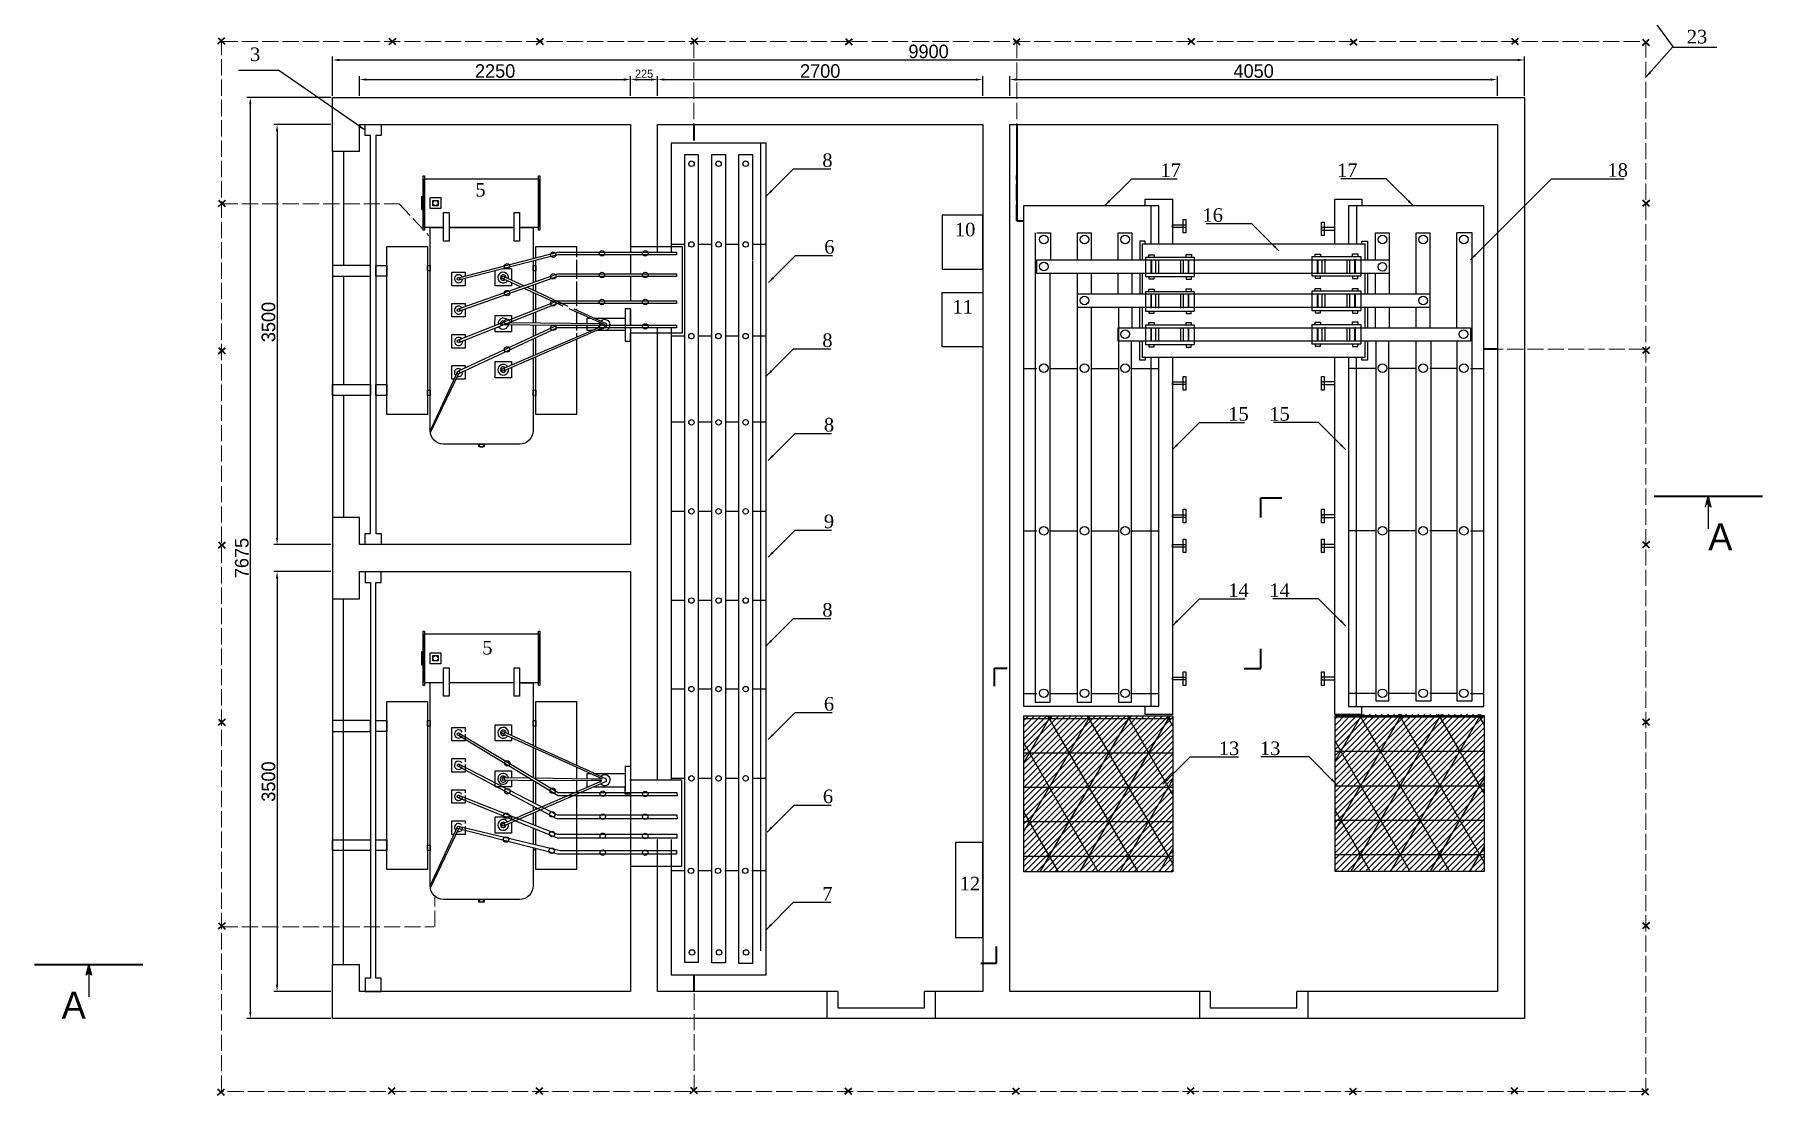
# Model space of a CAD drawing. Header units: millimetres. Extents: x 80 to 718, y -88 to 613.
# Drawn here: x 80 to 718, y -88 to 303 of the extents above; entities that cross this region are included whole.
import ezdxf

# ---------------------------------------------------------------- set-up
doc = ezdxf.new("R2010")
doc.units = ezdxf.units.MM
doc.header["$LTSCALE"] = 0.5
doc.linetypes.add('ACAD_ISO02W100', pattern=[15, 12, -3])
doc.linetypes.add('ACAD_ISO10W100', pattern=[18, 12, -3, 0, -3])
doc.styles.add('style1', font='TIMES.TTF', dxfattribs={"height": 3})
doc.dimstyles.new('ISO-25', dxfattribs={"dimtxt": 2.5, "dimasz": 2.5, "dimexe": 1.25, "dimexo": 0.625, "dimtad": 1, "dimtxsty": 'Standard', "dimcen": 2.5, "dimadec": 0, "dimazin": 0, "dimtfac": 1, "dimtmove": 0, "dimatfit": 3, "dimfxl": 0, "dimarcsym": 0})

# ---------------------------------------------------------------- blocks, each defined once
blk = doc.blocks.new('*D1')
at = {"color": 0, "linetype": 'ByBlock', "lineweight": -2}
for p, q in [((300, 281.25), (300, 287.84)), ((310, 281.25), (310, 287.84)), ((302.5, 286.59), (307.5, 286.59))]:
    blk.add_line(p, q, dxfattribs=at)
at = {"color": 0, "linetype": 'ByBlock', "lineweight": 20}
for points in [[(302.5, 287.01), (302.5, 286.17), (300, 286.59)], [(307.5, 287.01), (307.5, 286.17), (310, 286.59)]]:
    blk.add_solid(points, dxfattribs=at)
at = {"color": 0, "linetype": 'ByBlock', "insert": (305, 288.72), "char_height": 3, "attachment_point": 5}
blk.add_mtext('225', dxfattribs=at)
blk = doc.blocks.new('*D8')
at = {"color": 0, "linetype": 'ByBlock', "lineweight": -2}
for p, q in [((190, 280.62), (190, 295.06)), ((192.5, 293.81), (627.5, 293.81)), ((630, 280.62), (630, 295.06))]:
    blk.add_line(p, q, dxfattribs=at)
at = {"color": 0, "linetype": 'ByBlock', "lineweight": 20}
for points in [[(192.5, 294.23), (192.5, 293.4), (190, 293.81)], [(627.5, 294.23), (627.5, 293.4), (630, 293.81)]]:
    blk.add_solid(points, dxfattribs=at)
at = {"color": 0, "linetype": 'ByBlock', "insert": (410, 296.94), "char_height": 5, "attachment_point": 5}
blk.add_mtext('9900', dxfattribs=at)
blk = doc.blocks.new('*D2')
at = {"color": 0, "linetype": 'ByBlock', "lineweight": -2}
for p, q in [((440, 280.62), (440, 287.84)), ((620, 280.62), (620, 287.84)), ((442.5, 286.59), (617.5, 286.59))]:
    blk.add_line(p, q, dxfattribs=at)
at = {"color": 0, "linetype": 'ByBlock', "lineweight": 20}
for points in [[(442.5, 287.01), (442.5, 286.17), (440, 286.59)], [(617.5, 287.01), (617.5, 286.17), (620, 286.59)]]:
    blk.add_solid(points, dxfattribs=at)
at = {"color": 0, "linetype": 'ByBlock', "insert": (530, 289.72), "char_height": 5, "attachment_point": 5}
blk.add_mtext('4050', dxfattribs=at)
blk = doc.blocks.new('*D3')
at = {"color": 0, "linetype": 'ByBlock', "lineweight": -2}
for p, q in [((310, 280.62), (310, 287.84)), ((430, 280.62), (430, 287.84)), ((312.5, 286.59), (427.5, 286.59))]:
    blk.add_line(p, q, dxfattribs=at)
at = {"color": 0, "linetype": 'ByBlock', "lineweight": 20}
for points in [[(312.5, 287.01), (312.5, 286.17), (310, 286.59)], [(427.5, 287.01), (427.5, 286.17), (430, 286.59)]]:
    blk.add_solid(points, dxfattribs=at)
at = {"color": 0, "linetype": 'ByBlock', "insert": (370, 289.72), "char_height": 5, "attachment_point": 5}
blk.add_mtext('2700', dxfattribs=at)
blk = doc.blocks.new('*D4')
at = {"color": 0, "linetype": 'ByBlock', "lineweight": -2}
for p, q in [((200, 280.62), (200, 287.84)), ((300, 280.62), (300, 287.84)), ((202.5, 286.59), (297.5, 286.59))]:
    blk.add_line(p, q, dxfattribs=at)
at = {"color": 0, "linetype": 'ByBlock', "lineweight": 20}
for points in [[(202.5, 287.01), (202.5, 286.17), (200, 286.59)], [(297.5, 287.01), (297.5, 286.17), (300, 286.59)]]:
    blk.add_solid(points, dxfattribs=at)
at = {"color": 0, "linetype": 'ByBlock', "insert": (250, 289.72), "char_height": 5, "attachment_point": 5}
blk.add_mtext('2250', dxfattribs=at)
blk = doc.blocks.new('*D5')
at = {"color": 0, "linetype": 'ByBlock', "lineweight": -2}
for p, q in [((189.37, 105), (168.27, 105)), ((169.52, 102.5), (169.52, -47.5)), ((189.37, -50), (168.27, -50))]:
    blk.add_line(p, q, dxfattribs=at)
at = {"color": 0, "linetype": 'ByBlock'}
for points in [[(169.1, 102.5), (169.93, 102.5), (169.52, 105)], [(169.1, -47.5), (169.93, -47.5), (169.52, -50)]]:
    blk.add_solid(points, dxfattribs=at)
at = {"color": 0, "linetype": 'ByBlock', "insert": (166.39, 27.5), "char_height": 5, "attachment_point": 5, "rotation": 90}
blk.add_mtext('3500', dxfattribs=at)
blk = doc.blocks.new('*D6')
at = {"color": 0, "linetype": 'ByBlock', "lineweight": -2}
for p, q in [((189.37, 270), (168.27, 270)), ((169.52, 267.5), (169.52, 117.5)), ((189.37, 115), (168.27, 115))]:
    blk.add_line(p, q, dxfattribs=at)
at = {"color": 0, "linetype": 'ByBlock'}
for points in [[(169.1, 267.5), (169.93, 267.5), (169.52, 270)], [(169.1, 117.5), (169.93, 117.5), (169.52, 115)]]:
    blk.add_solid(points, dxfattribs=at)
at = {"color": 0, "linetype": 'ByBlock', "insert": (166.39, 197.11), "char_height": 5, "attachment_point": 5, "rotation": 90}
blk.add_mtext('3500', dxfattribs=at)
blk = doc.blocks.new('*D9')
at = {"color": 0, "linetype": 'ByBlock', "lineweight": -2}
for p, q in [((189.37, 280), (158.39, 280)), ((159.64, 277.5), (159.64, -57.5)), ((189.37, -60), (158.39, -60))]:
    blk.add_line(p, q, dxfattribs=at)
at = {"color": 0, "linetype": 'ByBlock', "lineweight": 20}
for points in [[(159.22, 277.5), (160.05, 277.5), (159.64, 280)], [(159.22, -57.5), (160.05, -57.5), (159.64, -60)]]:
    blk.add_solid(points, dxfattribs=at)
at = {"color": 0, "linetype": 'ByBlock', "insert": (156.51, 110), "char_height": 5, "attachment_point": 5, "rotation": 90}
blk.add_mtext('7675', dxfattribs=at)

msp = doc.modelspace()

# ---------------------------------------------------------------- hatches: boundary and pattern name
for points in [[(697.54369, 132.82072), (696.54369, 128.82072), (697.54369, 129.82072), (698.54369, 128.82072)], [(100, -40), (99, -44), (100, -43), (101, -44)]]:
    msp.add_hatch(color=256).paths.add_polyline_path(points)
h = msp.add_hatch()
h.set_pattern_fill('ANSI31', color=256, scale=0.5, style=0)
h.paths.add_polyline_path([(500.22238, 51.77705), (445.15956, 51.77705), (445.15956, -5.85755), (500.22238, -5.85755)])
h = msp.add_hatch()
h.set_pattern_fill('NET3', color=256, scale=4, style=0)
h.paths.add_polyline_path([(500.22238, 51.77705), (445.15956, 51.77705), (445.15956, -5.85755), (500.22238, -5.85755)])
h = msp.add_hatch()
h.set_pattern_fill('ANSI31', color=256, scale=0.5, style=0)
h.set_pattern_definition([(45, (114.8816, 0.5748), (-1.122532, 1.122532), [])])
h.paths.add_polyline_path([(615.10398, 52.3518), (560.04116, 52.3518), (560.04116, -5.28279), (615.10398, -5.28279)])
h = msp.add_hatch()
h.set_pattern_fill('NET3', color=256, scale=4, style=0)
h.set_pattern_definition([(0, (114.882, 0.575), (0, 12.7), []), (60, (114.882, 0.575), (-10.99852, 6.35), []), (120, (114.882, 0.575), (-10.99852, -6.35), [])])
h.paths.add_polyline_path([(615.10398, 52.3518), (560.04116, 52.3518), (560.04116, -5.28279), (615.10398, -5.28279)])

# ---------------------------------------------------------------- linework, layer by layer
at = {"lineweight": 35}
for p, q in [((150.1324, 301.93922), (147.58361, 299.64761)), ((147.73654, 302.04107), (150.18337, 299.69854)), ((213.30072, 301.71824), (210.75193, 299.42663)), ((210.80291, 301.82009), (213.24974, 299.47755)), ((267.75075, 301.71927), (265.20197, 299.42766)), ((265.25294, 301.82112), (267.69977, 299.47858)), ((324.71387, 301.86222), (322.16508, 299.57061)), ((322.42548, 301.96407), (324.87231, 299.62153)), ((381.81315, 301.67752), (379.26436, 299.38591)), ((379.31534, 301.77937), (381.76217, 299.43683)), ((443.72462, 301.64193), (441.17584, 299.35032)), ((441.22681, 301.74378), (443.67365, 299.40125)), ((508.23002, 301.73414), (505.68124, 299.44253)), ((505.73221, 301.83599), (508.17905, 299.49345)), ((568.09103, 301.51414), (565.54225, 299.22253)), ((565.59322, 301.61599), (568.04006, 299.27346)), ((627.69489, 301.76972), (625.1461, 299.47811)), ((625.19708, 301.87157), (627.64391, 299.52904)), ((675.91228, 301.38635), (673.3635, 299.09474)), ((673.51643, 301.4882), (675.96326, 299.14566)), ((442.58154, 270.10886), (442.58154, 234.49835)), ((150.37082, 241.95331), (147.82203, 239.6617)), ((147.87301, 242.05516), (150.31984, 239.71262)), ((676.06542, 242.09628), (673.51664, 239.80467)), ((673.56761, 242.19813), (676.01445, 239.85559)), ((150.37082, 187.62818), (147.82203, 185.33657)), ((147.87301, 187.65365), (150.31984, 185.31111)), ((676.06542, 187.77116), (673.51664, 185.47955)), ((673.56761, 187.79662), (676.01445, 185.45408)), ((532.69531, 124.94397), (532.69531, 132.16633)), ((532.69531, 132.16633), (540.44131, 132.16633)), ((677.81689, 132.82072), (717.81689, 132.82072)), ((150.37082, 115.90481), (147.82203, 113.6132)), ((147.87301, 115.93027), (150.31984, 113.58774)), ((676.06542, 116.04778), (673.51664, 113.75617)), ((673.56761, 116.07325), (676.01445, 113.73071)), ((532.69531, 69.22863), (532.69531, 76.45099)), ((434.38921, 62.67634), (434.38921, 69.40332)), ((434.38921, 69.40332), (439.05101, 69.40332)), ((526.49852, 69.22863), (532.69531, 69.22863)), ((150.37082, 50.51094), (147.82203, 48.21933)), ((147.87301, 50.5364), (150.31984, 48.19387)), ((676.06542, 50.65391), (673.51664, 48.3623)), ((673.56761, 50.67938), (676.01445, 48.33684)), ((150.37082, -24.69652), (147.82203, -26.98813)), ((147.87301, -24.67106), (150.31984, -27.01359)), ((676.06542, -24.55355), (673.51664, -26.84516)), ((673.56761, -24.52808), (676.01445, -26.87062)), ((435.05419, -39.56079), (435.05419, -33.35128)), ((80, -40), (120, -40)), ((429.35643, -39.56079), (435.05419, -39.56079)), ((149.96652, -86.04685), (147.41773, -88.33846)), ((147.57066, -85.945), (150.01749, -88.28754)), ((213.04956, -85.57199), (210.50077, -87.8636)), ((210.55175, -85.47014), (212.99858, -87.81267)), ((267.49959, -85.57096), (264.95081, -87.86257)), ((265.00178, -85.46911), (267.44861, -87.81164)), ((324.46271, -85.42801), (321.91392, -87.71962)), ((322.17432, -85.32616), (324.62115, -87.6687)), ((381.56199, -85.61271), (379.0132, -87.90432)), ((379.06418, -85.51086), (381.51101, -87.85339)), ((443.47346, -85.64829), (440.92468, -87.9399)), ((440.97565, -85.54644), (443.42249, -87.88898)), ((507.97886, -85.55609), (505.43008, -87.8477)), ((505.48105, -85.45424), (507.92788, -87.79677)), ((567.83987, -85.77609), (565.29109, -88.0677)), ((565.34206, -85.67424), (567.7889, -88.01677)), ((627.44373, -85.5205), (624.89494, -87.81211)), ((624.94592, -85.41865), (627.39275, -87.76119)), ((675.66112, -85.90388), (673.11234, -88.19549)), ((673.26527, -85.80203), (675.7121, -88.14456))]:
    msp.add_line(p, q, dxfattribs=at)
at = {"linetype": 'ACAD_ISO02W100', "lineweight": 20}
for p, q in [((323.30376, 300.44374), (323.30376, 270.10886)), ((442.60292, 300.44374), (442.60292, 270.10886)), ((149.00856, 240.77613), (214.58933, 240.77613)), ((214.58933, 240.77613), (225.59281, 228.90596)), ((674.55638, 187.05429), (619.9791, 187.05429)), ((227.79351, -26.12997), (227.79351, -14.69944)), ((149.00856, -26.12997), (227.35337, -26.12997)), ((323.48264, -86.70123), (323.48264, -50.0064))]:
    msp.add_line(p, q, dxfattribs=at)
at = {"linetype": 'ByBlock'}
for p, q in [((310, 223), (310, 270)), ((319.97447, 225.74488), (314.97447, 225.74488)), ((329.97447, 225.74488), (324.97447, 225.74488)), ((339.97447, 225.74488), (334.97447, 225.74488)), ((349.97447, 225.74488), (344.97447, 225.74488)), ((319.95493, 191.90076), (314.95493, 191.90076)), ((329.95493, 191.90076), (324.95493, 191.90076)), ((339.95493, 191.90076), (334.95493, 191.90076)), ((349.95493, 191.90076), (344.95493, 191.90076)), ((445, 180), (450, 180)), ((455, 180), (465, 180)), ((470, 180), (480, 180)), ((485, 180), (495, 180)), ((575, 180), (565, 180)), ((590, 180), (580, 180)), ((605, 180), (595, 180)), ((610, 180), (615, 180)), ((319.97447, 160.0833), (314.97447, 160.0833)), ((329.97447, 160.0833), (324.97447, 160.0833)), ((339.97447, 160.0833), (334.97447, 160.0833)), ((349.97447, 160.0833), (344.97447, 160.0833)), ((319.97447, 127.22137), (314.97447, 127.22137)), ((329.97447, 127.22137), (324.97447, 127.22137)), ((339.97447, 127.22137), (334.97447, 127.22137)), ((349.97447, 127.22137), (344.97447, 127.22137)), ((445, 120), (450, 120)), ((455, 120), (465, 120)), ((470, 120), (480, 120)), ((485, 120), (495, 120)), ((575, 120), (565, 120)), ((590, 120), (580, 120)), ((605, 120), (595, 120)), ((610, 120), (615, 120)), ((319.97447, 94.31234), (314.97447, 94.31234)), ((329.97447, 94.31234), (324.97447, 94.31234)), ((339.97447, 94.31234), (334.97447, 94.31234)), ((349.97447, 94.31234), (344.97447, 94.31234)), ((319.97447, 61.63838), (314.97447, 61.63838)), ((329.97447, 61.63838), (324.97447, 61.63838)), ((339.97447, 61.63838), (334.97447, 61.63838)), ((349.97447, 61.63838), (344.97447, 61.63838)), ((445, 60), (450, 60)), ((455, 60), (465, 60)), ((470, 60), (480, 60)), ((485, 60), (495, 60)), ((575, 60), (565, 60)), ((590, 60), (580, 60)), ((605, 60), (595, 60)), ((610, 60), (615, 60)), ((319.97447, 28.68239), (314.97447, 28.68239)), ((329.97447, 28.68239), (324.97447, 28.68239)), ((339.97447, 28.68239), (334.97447, 28.68239)), ((349.97447, 28.68239), (344.97447, 28.68239)), ((319.82106, -5.44584), (314.82106, -5.44584)), ((329.82106, -5.44584), (324.82106, -5.44584)), ((339.82106, -5.44584), (334.82106, -5.44584)), ((349.82106, -5.44584), (344.82106, -5.44584)), ((372.46326, -50), (372.46326, -60)), ((412.46326, -50), (412.46326, -60)), ((510, -50), (510, -60)), ((550, -50), (550, -60))]:
    msp.add_line(p, q, dxfattribs=at)
at = {"linetype": 'ACAD_ISO02W100', "lineweight": 35}
for p, q in [((323.30376, 270.10886), (323.30376, 263.07468)), ((442.58154, 234.49835), (442.58154, 251.20451)), ((442.60292, 234.49835), (445.24375, 234.49835)), ((619.9791, 187.05429), (615.13756, 187.05429)), ((323.48264, -50.0064), (323.48264, -43.89059))]:
    msp.add_line(p, q, dxfattribs=at)
at = {"color": 0, "linetype": 'ByBlock'}
for p, q in [((348, 263.22647), (348, -35)), ((190, 260), (190, 125)), ((194, 260), (194, 218)), ((490, 242.5), (500, 242.5)), ((490, 240), (490, 242.5)), ((500, 242.5), (500, 226)), ((492, 240), (492, 226)), ((568, 240), (568, 226)), ((488, 227), (488, 220)), ((490, 227), (488, 227)), ((490, 226), (490, 227)), ((570, 227), (572, 227)), ((570, 226), (570, 227)), ((572, 227), (572, 220)), ((194, 214), (194, 174)), ((259.36873, 210.13672), (253, 213)), ((488, 215), (488, 207.5)), ((572, 215), (572, 207.5)), ((275.12121, 203), (260.68363, 209.51567)), ((289.5, 196.5), (277.33333, 202)), ((488, 195), (488, 202.50516)), ((572, 202.5), (572, 195)), ((253, 180), (288.07512, 194.93169)), ((272.55799, 195.77668), (253.19536, 196.10615)), ((255.28329, 196.89549), (289.5, 196.5)), ((488, 183), (488, 190)), ((572, 190), (572, 183)), ((490, 183), (488, 183)), ((490, 184), (490, 183)), ((492, 184), (492, 55.31723)), ((500, 184), (500, 52.28667)), ((568, 55.18981), (568, 184)), ((570, 183), (570, 184)), ((572, 183), (570, 183)), ((236, 178.5), (226, 157)), ((236.5, 178), (226.08601, 156.24252)), ((194, 170), (194, 125)), ((190, 95), (190, -40)), ((194, -40), (194, 95)), ((490, 52.28667), (490, 55.31723)), ((500, 52.28667), (490, 52.28667)), ((570, 52.19153), (570, 55.3772)), ((261, 41.38356), (253, 45)), ((285.41917, 30.38159), (261, 41.38356)), ((253, 29), (262.42478, 28.85099)), ((253, 12), (289.3853, 27.81173)), ((264.26618, 28.85099), (285.51044, 28.53353)), ((289.3853, 27.81173), (265.91198, 27.87658)), ((289.5, 28.5), (285.39873, 30.354)), ((285.43169, 28.55573), (289.5, 28.5)), ((236.03316, 10.68257), (226.03316, -10.81743)), ((236.54061, 10.01669), (226.11917, -11.57492))]:
    msp.add_line(p, q, dxfattribs=at)
for p, q in [((449.33597, 229.98924), (449.33597, 56.8535)), ((610.64436, 229.98924), (605.05446, 229.98924)), ((610.64436, 57.25243), (610.64436, 229.98924)), ((490.03893, 221.08459), (508.09192, 221.08459)), ((490.03893, 221.06448), (490.03893, 213.8992)), ((491.28089, 221.06448), (491.28089, 221.93139)), ((491.28089, 221.93139), (493.23314, 221.93139)), ((492.0401, 219.76412), (492.0401, 214.99611)), ((492.36547, 214.99611), (492.36547, 219.98085)), ((493.23314, 221.93139), (493.23314, 221.06448)), ((493.77543, 219.87248), (493.77543, 214.99611)), ((494.86001, 220.08921), (494.86001, 214.99611)), ((502.99438, 219.98085), (502.99438, 214.99611)), ((503.97051, 219.98085), (503.97051, 214.99611)), ((505.05509, 222.03976), (507.00734, 222.03976)), ((505.05509, 221.17285), (505.05509, 222.03976)), ((505.8143, 219.87248), (505.8143, 215.10448)), ((506.13967, 215.10448), (506.13967, 220.08921)), ((507.00734, 222.03976), (507.00734, 221.17285)), ((508.09192, 221.08459), (508.09192, 213.8992)), ((551.48363, 221.30094), (569.53662, 221.30094)), ((551.48363, 221.28084), (551.48363, 214.11556)), ((552.72559, 222.14775), (554.67783, 222.14775)), ((552.72559, 221.28084), (552.72559, 222.14775)), ((553.48479, 219.98047), (553.48479, 215.21247)), ((553.81017, 215.21247), (553.81017, 220.1972)), ((554.67783, 222.14775), (554.67783, 221.28084)), ((555.22013, 220.08884), (555.22013, 215.21247)), ((556.30471, 220.30557), (556.30471, 215.21247)), ((564.43908, 220.1972), (564.43908, 215.21247)), ((565.4152, 220.1972), (565.4152, 215.21247)), ((566.49978, 221.3892), (566.49978, 222.25611)), ((566.49978, 222.25611), (568.45203, 222.25611)), ((567.25899, 220.08884), (567.25899, 215.32083)), ((567.58437, 215.32083), (567.58437, 220.30557)), ((568.45203, 222.25611), (568.45203, 221.3892)), ((569.53662, 221.30094), (569.53662, 214.11556)), ((256.002, 216.72859), (252.76912, 216.72859)), ((454.92587, 56.8535), (454.92587, 214.82989)), ((464.90782, 214.82989), (464.90782, 56.8535)), ((490.03893, 213.8992), (508.09192, 213.8992)), ((491.28089, 213.91248), (491.28089, 213.04557)), ((491.28089, 213.04557), (493.23314, 213.04557)), ((493.23314, 213.04557), (493.23314, 213.91248)), ((505.05509, 213.80411), (505.05509, 212.9372)), ((505.05509, 212.9372), (507.00734, 212.9372)), ((507.00734, 212.9372), (507.00734, 213.80411)), ((551.48363, 214.11556), (569.53662, 214.11556)), ((552.72559, 214.12883), (552.72559, 213.26192)), ((552.72559, 213.26192), (554.67783, 213.26192)), ((554.67783, 213.26192), (554.67783, 214.12883)), ((566.49978, 214.02047), (566.49978, 213.15356)), ((566.49978, 213.15356), (568.45203, 213.15356)), ((568.45203, 213.15356), (568.45203, 214.02047)), ((490.03041, 208.35593), (508.0834, 208.35593)), ((490.03041, 208.33582), (490.03041, 201.17054)), ((491.27237, 209.20273), (493.22461, 209.20273)), ((491.27237, 208.33582), (491.27237, 209.20273)), ((492.03158, 207.03546), (492.03158, 202.26745)), ((492.35695, 202.26745), (492.35695, 207.25219)), ((493.22461, 209.20273), (493.22461, 208.33582)), ((493.76691, 207.14382), (493.76691, 202.26745)), ((494.85149, 207.36055), (494.85149, 202.26745)), ((502.98586, 207.25219), (502.98586, 202.26745)), ((503.96198, 207.25219), (503.96198, 202.26745)), ((505.04656, 208.44419), (505.04656, 209.3111)), ((505.04656, 209.3111), (506.99881, 209.3111)), ((505.80577, 207.14382), (505.80577, 202.37582)), ((506.13115, 202.37582), (506.13115, 207.36055)), ((506.99881, 209.3111), (506.99881, 208.44419)), ((508.0834, 208.35593), (508.0834, 201.17054)), ((551.4751, 208.57228), (569.52809, 208.57228)), ((551.4751, 208.55218), (551.4751, 201.3869)), ((552.71706, 208.55218), (552.71706, 209.41909)), ((552.71706, 209.41909), (554.66931, 209.41909)), ((553.47627, 207.25181), (553.47627, 202.48381)), ((553.80165, 202.48381), (553.80165, 207.46854)), ((554.66931, 209.41909), (554.66931, 208.55218)), ((555.2116, 207.36018), (555.2116, 202.48381)), ((556.29618, 207.57691), (556.29618, 202.48381)), ((564.43055, 207.46854), (564.43055, 202.48381)), ((565.40668, 207.46854), (565.40668, 202.48381)), ((566.49126, 209.52745), (568.44351, 209.52745)), ((566.49126, 208.66054), (566.49126, 209.52745)), ((567.25047, 207.36018), (567.25047, 202.59217)), ((567.57584, 202.59217), (567.57584, 207.57691)), ((568.44351, 209.52745), (568.44351, 208.66054)), ((569.52809, 208.57228), (569.52809, 201.3869)), ((470.09844, 56.8535), (470.09844, 202.46305)), ((480.08039, 202.46305), (480.08039, 56.8535)), ((490.03041, 201.17054), (508.0834, 201.17054)), ((491.27237, 201.18382), (491.27237, 200.31691)), ((491.27237, 200.31691), (493.22461, 200.31691)), ((493.22461, 200.31691), (493.22461, 201.18382)), ((505.04656, 201.07545), (505.04656, 200.20854)), ((505.04656, 200.20854), (506.99881, 200.20854)), ((506.99881, 200.20854), (506.99881, 201.07545)), ((551.4751, 201.3869), (569.52809, 201.3869)), ((552.71706, 201.40017), (552.71706, 200.53326)), ((552.71706, 200.53326), (554.66931, 200.53326)), ((554.66931, 200.53326), (554.66931, 201.40017)), ((566.49126, 201.29181), (566.49126, 200.4249)), ((566.49126, 200.4249), (568.44351, 200.4249)), ((568.44351, 200.4249), (568.44351, 201.29181)), ((490.03041, 196.02359), (508.0834, 196.02359)), ((490.03041, 196.00349), (490.03041, 188.83821)), ((491.27237, 196.8704), (493.22461, 196.8704)), ((491.27237, 196.00349), (491.27237, 196.8704)), ((492.03158, 194.70312), (492.03158, 189.93512)), ((492.35695, 189.93512), (492.35695, 194.91985)), ((493.22461, 196.8704), (493.22461, 196.00349)), ((493.76691, 194.81149), (493.76691, 189.93512)), ((494.85149, 195.02822), (494.85149, 189.93512)), ((502.98586, 194.91985), (502.98586, 189.93512)), ((503.96198, 194.91985), (503.96198, 189.93512)), ((505.04656, 196.11185), (505.04656, 196.97876)), ((505.04656, 196.97876), (506.99881, 196.97876)), ((505.80577, 194.81149), (505.80577, 190.04348)), ((506.13115, 190.04348), (506.13115, 195.02822)), ((506.99881, 196.97876), (506.99881, 196.11185)), ((508.0834, 196.02359), (508.0834, 188.83821)), ((551.4751, 196.23995), (569.52809, 196.23995)), ((551.4751, 196.21985), (551.4751, 189.05457)), ((552.71706, 196.21985), (552.71706, 197.08676)), ((552.71706, 197.08676), (554.66931, 197.08676)), ((553.47627, 194.91948), (553.47627, 190.15148)), ((553.80165, 190.15148), (553.80165, 195.13621)), ((554.66931, 197.08676), (554.66931, 196.21985)), ((555.2116, 195.02784), (555.2116, 190.15148)), ((556.29618, 195.24457), (556.29618, 190.15148)), ((564.43055, 195.13621), (564.43055, 190.15148)), ((565.40668, 195.13621), (565.40668, 190.15148)), ((566.49126, 197.19512), (568.44351, 197.19512)), ((566.49126, 196.32821), (566.49126, 197.19512)), ((567.25047, 195.02784), (567.25047, 190.25984)), ((567.57584, 190.25984), (567.57584, 195.24457)), ((568.44351, 197.19512), (568.44351, 196.32821)), ((569.52809, 196.23995), (569.52809, 189.05457)), ((484.87173, 56.8535), (484.87173, 190.09621)), ((490.03041, 188.83821), (508.0834, 188.83821)), ((491.27237, 188.85148), (491.27237, 187.98457)), ((491.27237, 187.98457), (493.22461, 187.98457)), ((493.22461, 187.98457), (493.22461, 188.85148)), ((505.04656, 188.74312), (505.04656, 187.87621)), ((505.04656, 187.87621), (506.99881, 187.87621)), ((506.99881, 187.87621), (506.99881, 188.74312)), ((551.4751, 189.05457), (569.52809, 189.05457)), ((552.71706, 189.06784), (552.71706, 188.20093)), ((552.71706, 188.20093), (554.66931, 188.20093)), ((554.66931, 188.20093), (554.66931, 189.06784)), ((566.49126, 188.95947), (566.49126, 188.09256)), ((566.49126, 188.09256), (568.44351, 188.09256)), ((568.44351, 188.09256), (568.44351, 188.95947)), ((575.1086, 190.09621), (575.1086, 57.25243)), ((579.89994, 57.25243), (579.89994, 190.09621)), ((589.88189, 190.09621), (589.88189, 57.25243)), ((595.47178, 57.25243), (595.47178, 190.09621)), ((605.05446, 190.09621), (605.05446, 57.25243)), ((449.33597, 56.8535), (454.92587, 56.8535)), ((464.90782, 56.8535), (470.09844, 56.8535)), ((480.08039, 56.8535), (484.87173, 56.8535)), ((575.1086, 57.25243), (579.89994, 57.25243)), ((589.88189, 57.25243), (595.47178, 57.25243)), ((605.05446, 57.25243), (610.64436, 57.25243)), ((300.04726, 33.06506), (297.98116, 33.06506)), ((297.98116, 33.06506), (297.98116, 24.03838)), ((252.78454, 28.09343), (263.99539, 27.87699)), ((283.98652, 30.50384), (285.08878, 30.50384)), ((286.51432, 30.5363), (298.03281, 30.5363)), ((286.72093, 25.58199), (297.98116, 25.58199)), ((297.92951, 25.63359), (297.92951, 23.00161)), ((297.92951, 23.00161), (299.99561, 23.00161)), ((264.03702, 15.7264), (264.03702, 11.68593)), ((265.01058, 11.31182), (265.01058, 16.25016)), ((264.03702, 10.41393), (264.03702, 4.42806)), ((265.01058, 4.20359), (265.01058, 9.89017)), ((264.03702, 2.33301), (265.08546, 2.33301)), ((100, -43), (99, -44))]:
    msp.add_line(p, q)
at = {"linetype": 'ACAD_ISO02W100', "lineweight": 20}
msp.add_lwpolyline([(149.00994, 300.69131), (674.72446, 300.69131), (674.72446, -86.92372), (149.00994, -86.92372)], close=True, dxfattribs=at)
at = {"linetype": 'ByBlock'}
for points in [[(200, 260), (190, 260), (190, 280), (630, 280), (630, -60), (190, -60), (190, -40), (200, -40)], [(200, 260), (200, 270), (300, 270), (300, 222.88387)], [(310, 270), (430, 270), (430, -50), (408.49313, -50)], [(514, -50), (440, -50), (440, 270)], [(440, 270), (620, 270), (620, -50), (546, -50)], [(349.99257, 263.17484), (314.99257, 263.17484), (314.99257, 222.85331)], [(315, 6.1484), (315, -43.81291), (350, -43.81291), (350, 263.19908)], [(325, 220), (325, -39.2872), (320, -39.2872), (320, 258.91425), (325, 258.91425), (325, 220)], [(335, 220.02252), (335, -39.45482), (330, -39.45482), (330, 258.91425)], [(330, 258.91425), (335, 258.91425), (335, 220)], [(345, 219.83022), (345, -39.62244), (340, -39.62244), (340, 258.91425)], [(340, 258.91425), (345, 258.91425), (345, 220)], [(495, 226), (495, 240), (445, 240), (445, 55.31723)], [(565, 55.18981), (615, 55.18981), (615, 240), (565, 240), (565, 226)], [(300.04071, 224.93837), (319, 224.93837)], [(319, 224.93837), (319, 192.93837)], [(300, 221.93837), (300, 214.93837)], [(300, 213.93837), (300, 204.93837)], [(300, 202), (300, 195.98898)], [(300, 195.0198), (300, 115), (200, 115), (200, 125), (190, 125), (190, 95), (200, 95), (200, 105), (300, 105), (300, 37.08497)], [(319, 192.93837), (300.04071, 192.93837)], [(309.94332, 28.11737), (309.94332, 194.91016)], [(314.94332, 194.91016), (314.94332, 28.11737)], [(445, 55.31723), (495, 55.31723), (495, 184)], [(565, 184), (565, 55.18981)], [(300, 37.36923), (300, -50), (200, -50), (200, -40)], [(299.68196, 28.09909), (318.76473, 28.09909)], [(318.76473, 28.09909), (318.76473, -3.90091)], [(376.36339, -50), (310, -50), (310, 6.1484)], [(318.76473, -3.90091), (299.91723, -3.90091)]]:
    msp.add_lwpolyline(points, dxfattribs=at)
at = {"color": 0, "linetype": 'ByBlock'}
for points in [[(208, 270), (208, 266), (206, 266), (206, 119), (208, 119), (208, 115), (202, 115), (202, 119), (204, 119), (204, 266), (202, 266), (202, 270)], [(231, 232), (224, 232), (224, 250)], [(224, 250), (266, 250), (266, 232), (259, 232)], [(560, 226), (560, 242.5), (570, 242.5), (570, 240)], [(257, 232), (233, 232)], [(450, 230), (455, 230), (455, 220)], [(465, 220), (465, 230)], [(465, 230), (470, 230), (470, 220)], [(480, 220), (480, 230), (485, 230), (485, 220)], [(575, 220), (575, 230)], [(575, 230), (580, 230), (580, 220)], [(590, 215), (590, 230)], [(590, 230), (595, 230), (595, 215)], [(605, 215), (605, 230)], [(265, 220.85146), (265, 225)], [(265, 225), (280, 225), (280, 221)], [(489, 220), (489, 226), (571, 226), (571, 220)], [(236.5, 213.47161), (273, 222.93837), (317, 222.93837), (317, 221.93837), (273, 221.93837), (236.5, 212.56951)], [(265, 212.14514), (265, 219.89724)], [(280, 220), (280, 213)], [(239, 213.0137), (239, 210.5), (234, 210.5), (234, 215.5)], [(234, 215.5), (239, 215.5), (239, 214.07728)], [(236.5, 202.0262), (273, 214.93837), (317, 214.93837), (317, 213.93837), (273, 213.93837), (236.5, 201.01133)], [(256, 211.64384), (256, 210.5), (250, 210.5), (250, 216.04021)], [(253, 214), (260.54018, 210.54278)], [(256, 216.72859), (256, 216.72859), (256, 212.61842)], [(265, 208.47368), (265, 211.11732)], [(280, 212), (280, 212)], [(280, 212), (280, 203)], [(470, 215), (470, 207.5)], [(480, 207.5), (480, 215)], [(485, 215), (485, 207.5)], [(489, 207.5), (489, 215)], [(571, 215), (571, 207.5)], [(575, 207.5), (575, 215)], [(580, 215), (580, 207.5)], [(590, 207.5), (590, 215)], [(595, 215), (595, 207.5)], [(605, 195), (605, 215)], [(236.5, 190.54526), (273, 204.93837), (317, 204.93837), (317, 203.93837), (273, 203.93837), (236.5, 189.48015)], [(261.80726, 209.94563), (276.88571, 203)], [(265, 201.72969), (265, 207.57534)], [(239, 201.75342), (239, 199), (234, 199), (234, 204)], [(234, 204), (239, 204), (239, 202.75342)], [(249.92239, 195.88063), (250, 199.5)], [(250, 199.5), (256, 199.5), (256, 197.17808)], [(265, 196.83562), (265, 200.70278)], [(279.05714, 202), (291, 196.5), (291, 195.5), (285.09671, 192.98456)], [(280, 202), (280, 201.56579)], [(280, 200.79452), (280, 196.63014)], [(284, 196.57534), (284, 198.5)], [(284, 198.5), (285.07576, 198.5)], [(286.65714, 198.5), (298, 198.5), (298, 194), (287.54545, 194)], [(300, 202), (298, 202), (298, 195.93315)], [(300, 195.88388), (300, 202)], [(485, 202.5), (485, 195)], [(489, 195), (489, 202.5)], [(571, 202.5), (571, 195)], [(575, 195), (575, 202.5)], [(580, 202.5), (580, 195)], [(590, 195), (590, 202.5)], [(595, 202.5), (595, 195)], [(239, 190.35616), (239, 187.5), (234, 187.5), (234, 192.5)], [(234, 192.5), (239, 192.5), (239, 191.35616)], [(236.44332, 179.06573), (272.94332, 195.98205), (285.91106, 195.98205)], [(283.55623, 194.98205), (272.94332, 194.98205), (236.44332, 177.94144)], [(256, 195.9589), (256, 193.5), (250, 193.5), (249.97882, 194.86576)], [(285.24242, 193), (253, 179)], [(265, 192.34075), (265, 195.83562)], [(280, 195.63014), (280, 194)], [(280, 193), (280, 191.46575)], [(285.96774, 195.93837), (317, 195.93837), (317, 194.93837), (283.6129, 194.93837)], [(285.96774, 194), (284, 194), (284, 195.57534)], [(285.96774, 194), (285.96774, 194)], [(298, 194.06066), (298, 190), (300, 190), (300, 193)], [(265, 185.09589), (265, 191.24049)], [(280, 190.72368), (280, 163), (265, 163), (265, 184.21053)], [(571, 190), (571, 184), (489, 184), (489, 190)], [(234.83721, 176), (234, 176), (234, 181)], [(234, 181), (239, 181), (239, 180.0274)], [(239, 179.0274), (239, 176), (235.54272, 176)], [(256, 180.30263), (256, 176.5), (250, 176.5), (250, 182.5)], [(250, 182.5), (256, 182.5), (256, 181.27397)], [(570, 52.19153), (560, 52.19153), (560, 184)], [(202, 105), (202, 101), (204, 101), (204, -45), (202, -45), (202, -50), (208, -50), (208, -45), (207, -45), (206, -45), (206, 101), (208, 101), (208, 105)], [(231, 64), (224, 64), (224, 82)], [(224, 82), (266, 82), (266, 64), (259, 64)], [(257, 64), (233, 64)], [(265, 40.33525), (265, 57), (280, 57), (280, 33.56307)], [(239, 45.0137), (239, 42.5), (234, 42.5), (234, 47.5)], [(234, 47.5), (239, 47.5), (239, 46.0137)], [(236.5, 45.5), (273.24454, 23.48297), (317.03712, 23.48297), (317.2062, 22.20822), (273.24454, 22.20822), (236.5, 44.5)], [(250, 48.27397), (250, 48.5), (256.0386, 48.5)], [(256, 43.64384), (256, 42.5), (250, 42.5), (250, 48.37496)], [(253, 46), (263.96496, 40.87627)], [(256, 48.5), (256, 48.5), (256, 44.61842)], [(264, 40.8599), (286.32969, 30.72274)], [(265.02891, 28.92431), (265, 39.57534)], [(239, 33.75342), (239, 31), (234, 31), (234, 36)], [(234, 36), (239, 36), (239, 34.75342)], [(236.5, 34), (272.90638, 15.19707), (317.03712, 15.19707), (317.2062, 13.79484), (272.73729, 13.79484), (236.5, 33)], [(280, 32.78994), (280, 28.62696)], [(250, 27.12329), (250, 31.5), (256, 31.5), (256, 29.17808)], [(256, 27.9589), (256, 25.5), (250, 25.5), (250, 27.13708)], [(286.2118, 30.70509), (291, 28.5), (291, 27.5), (253, 11)], [(264.9893, 19.36025), (264.99895, 27.21056)], [(280, 27.63014), (280, 23.46575)], [(284, 28.57534), (283.98652, 30.50384), (283.98652, 30.50384)], [(284.79032, 25.5), (284, 25.5), (284, 27.57534)], [(239, 22.35616), (239, 19.5), (234, 19.5), (234, 24.5), (239, 24.5), (239, 23.35616)], [(236.5, 22.5), (273.07546, 8.05845), (317.03712, 8.05845), (317.03712, 6.65622), (273.07546, 6.65622), (236.5, 21.5)], [(280, 22.72368), (280, -5), (265, -5), (265, 2.70712)], [(234.78546, 8), (234, 8), (234, 13), (239, 13), (239, 12.0274)], [(256, 12.30263), (256, 8.5), (250, 8.5), (250, 14.5), (256, 14.5), (256, 13.27397)], [(265, 17.09589), (265, 17.85088)], [(239, 11.0274), (239, 8), (235.4885, 8)], [(236.5, 11), (274, 2.06711), (317, 2.06711), (317, 0.66488), (273, 0.66488), (236.5, 10)], [(376.46326, -50), (376.46326, -56), (408.46326, -56), (408.46326, -50)], [(514, -50), (514, -56), (546, -56), (546, -50)]]:
    msp.add_lwpolyline(points, dxfattribs=at)
for points in [[(223.5, 251), (224, 251), (224, 231), (223.5, 231)], [(266, 251), (266.5, 251), (266.5, 231), (266, 231)], [(223, 243.5), (223.5, 243.5), (223.5, 238.5), (223, 238.5)], [(226, 243), (230, 243), (230, 239), (226, 239)], [(227, 242), (229, 242), (229, 240), (227, 240)], [(231, 237.5), (233, 237.5), (233, 227), (231, 227)], [(257, 237.5), (259, 237.5), (259, 227), (257, 227)], [(500, 233), (505, 233), (505, 232), (500, 232)], [(504, 235), (505, 235), (505, 230), (504, 230)], [(555, 234), (556, 234), (556, 229), (555, 229)], [(560, 232), (555, 232), (555, 231), (560, 231)], [(210, 225), (225, 225), (225, 163), (210, 163)], [(204, 218), (190, 218), (190, 214), (204, 214)], [(206, 218), (210, 218), (210, 214), (206, 214)], [(225, 218), (226, 218), (226, 216), (225, 216)], [(264, 218), (265, 218), (265, 216), (264, 216)], [(204, 170), (190, 170), (190, 174), (204, 174)], [(206, 174), (210, 174), (210, 170), (206, 170)], [(500, 175), (505, 175), (505, 174), (500, 174)], [(504, 177), (505, 177), (505, 172), (504, 172)], [(555, 177), (556, 177), (556, 172), (555, 172)], [(560, 175), (555, 175), (555, 174), (560, 174)], [(225, 172), (226, 172), (226, 170), (225, 170)], [(264, 172), (265, 172), (265, 170), (264, 170)], [(244, 152), (246, 152), (246, 151), (244, 151)], [(504, 128), (505, 128), (505, 123), (504, 123)], [(555, 128), (556, 128), (556, 123), (555, 123)], [(500, 126), (505, 126), (505, 125), (500, 125)], [(560, 126), (555, 126), (555, 125), (560, 125)], [(500, 115), (505, 115), (505, 114), (500, 114)], [(504, 117), (505, 117), (505, 112), (504, 112)], [(555, 117), (556, 117), (556, 112), (555, 112)], [(560, 115), (555, 115), (555, 114), (560, 114)], [(223.5, 83), (224, 83), (224, 63), (223.5, 63)], [(266, 83), (266.5, 83), (266.5, 63), (266, 63)], [(223, 75.5), (223.5, 75.5), (223.5, 70.5), (223, 70.5)], [(226, 75), (230, 75), (230, 71), (226, 71)], [(227, 74), (229, 74), (229, 72), (227, 72)], [(231, 69.5), (233, 69.5), (233, 59), (231, 59)], [(257, 69.5), (259, 69.5), (259, 59), (257, 59)], [(500, 66), (505, 66), (505, 65), (500, 65)], [(504, 68), (505, 68), (505, 63), (504, 63)], [(555, 68), (556, 68), (556, 63), (555, 63)], [(560, 66), (555, 66), (555, 65), (560, 65)], [(210, 57), (225, 57), (225, -5), (210, -5)], [(204, 50), (190, 50), (190, 46), (204, 46)], [(206, 50), (210, 50), (210, 46), (206, 46)], [(225, 50), (226, 50), (226, 48), (225, 48)], [(264, 50), (265, 50), (265, 48), (264, 48)], [(204, 2), (190, 2), (190, 6), (204, 6)], [(206, 6), (210, 6), (210, 2), (206, 2)], [(225, 4), (226, 4), (226, 2), (225, 2)], [(244, -16), (246, -16), (246, -17), (244, -17)]]:
    msp.add_lwpolyline(points, close=True, dxfattribs=at)
at = {"linetype": 'ByBlock'}
for points in [[(430, 236.55225), (415, 236.55225), (415, 216.55225), (430, 216.55225)], [(450, 220), (580, 220), (580, 215), (450, 215)], [(415.00409, 207.98426), (430.00409, 207.98426), (430.00409, 187.98426), (415.00409, 187.98426)], [(465, 207.5), (595, 207.5), (595, 202.5), (465, 202.5)], [(480, 195), (610, 195), (610, 190), (480, 190)], [(430, 5), (420, 5), (420, -30), (430, -30)]]:
    msp.add_lwpolyline(points, close=True, dxfattribs=at)
for points in [[(264, 183.77632), (264, 157, -0.414213559), (259, 152), (231, 152, -0.414213566), (226, 157), (226, 232)], [(264, 3.08124), (264, -11, -0.414213559), (259, -16), (231, -16, -0.414213566), (226, -11), (226, 64)]]:
    msp.add_lwpolyline(points, format="xyb")
for points in [[(226, 232), (231, 232)], [(233, 232), (257, 232)], [(259, 232), (264, 232), (264, 220.60646)], [(264, 219.62645), (264, 211.76911)], [(264, 210.74128), (264, 208.93421)], [(264, 208.0274), (264, 201.36294)], [(264, 200.3727), (264, 196.84931)], [(264, 195.84931), (264, 191.90065)], [(264, 190.83705), (264, 184.67123)], [(696.81689, 128.82072), (697.81689, 132.82072), (698.81689, 128.82072), (697.81689, 129.82072)], [(697.81689, 129.82072), (697.81689, 128.82072), (697.81689, 120.82072)], [(259, 64), (264, 64), (264, 40.85739)], [(264, 40.0274), (264, 29.02223)], [(264, 27.84932), (264.02187, 19.75865)], [(264, 18.4456), (264, 16.67123)], [(99, -44), (100, -40), (101, -44), (100, -43)], [(100, -43), (100, -44), (100, -52)]]:
    msp.add_lwpolyline(points)
for points in [[(445.15956, 51.77705), (500.22238, 51.77705), (500.22238, -5.85755), (445.15956, -5.85755)], [(560.07326, 51.88751), (615.13608, 51.88751), (615.13608, -5.74709), (560.07326, -5.74709)]]:
    msp.add_lwpolyline(points, close=True)
at = {"color": 0, "linetype": 'ByBlock'}
for centre, radius in [((322.5, 255.49775), 1), ((332.5, 255.49776), 1), ((342.5, 255.49776), 1), ((228, 241), 1), ((322.47448, 225.74488), 1), ((332.47448, 225.74488), 1), ((342.47448, 225.74488), 1), ((236.5, 213.06826), 0.5), ((253, 213.5), 0.5), ((236.5, 201.5), 0.5), ((322.45493, 191.90076), 1), ((332.45493, 191.90076), 1), ((342.45493, 191.90076), 1), ((236.5, 190), 0.5), ((236.5, 178.51503), 0.5), ((253, 179.5), 0.5), ((322.47448, 160.0833), 1), ((332.47448, 160.0833), 1), ((342.47448, 160.0833), 1), ((322.47448, 127.22137), 1), ((332.47448, 127.22137), 1), ((342.47448, 127.22137), 1), ((322.47448, 94.31234), 1), ((332.47448, 94.31234), 1), ((342.47448, 94.31234), 1), ((228, 73), 1), ((322.47448, 61.63838), 1), ((332.47448, 61.63838), 1), ((342.47448, 61.63838), 1), ((236.5, 45), 0.5), ((253, 45.5), 0.5), ((236.5, 33.5), 0.5), ((322.47448, 28.68239), 1), ((332.47448, 28.68239), 1), ((342.47448, 28.68239), 1), ((236.5, 22), 0.5), ((236.5, 10.51504), 0.5), ((253, 11.5), 0.5), ((322.32106, -5.44584), 1), ((332.32106, -5.44584), 1), ((342.32106, -5.44584), 1), ((322.66777, -35.56856), 1), ((332.66777, -35.56856), 1), ((342.66777, -35.56856), 1)]:
    msp.add_circle(centre, radius, dxfattribs=at)
at = {"linetype": 'ByBlock'}
for centre, radius in [((289.44332, 222.48205), 1), ((305.44332, 222.48205), 1), ((452.58114, 227.58114), 1.58114), ((467.58114, 227.58114), 1.58114), ((482.58114, 227.58114), 1.58114), ((577.58114, 227.58114), 1.58114), ((592.58114, 227.58114), 1.58114), ((607.58114, 227.58114), 1.58114), ((254.44332, 217.68172), 1), ((271.44332, 221.98205), 1), ((452.58114, 217.58114), 1.58114), ((577.51839, 217.44703), 1.58114), ((271.44332, 213.98205), 1), ((289.44332, 214.48205), 1), ((305.44332, 214.48205), 1), ((254.44332, 207.77973), 1), ((271.44332, 203.98205), 1), ((289.44332, 204.48205), 1), ((305.44332, 204.48205), 1), ((467.58114, 205.08114), 1.58114), ((592.58114, 205.08114), 1.58114), ((254.44332, 197.23378), 1), ((271.44332, 194.98205), 1), ((289.44332, 195.48205), 1), ((305.44332, 195.48205), 1), ((482.58114, 192.58114), 1.58114), ((607.50968, 192.58114), 1.58114), ((254.44332, 186.98205), 1), ((452.58114, 180.08114), 1.58114), ((467.58114, 180.08114), 1.58114), ((482.58114, 180.08114), 1.58114), ((577.58114, 180.08114), 1.58114), ((592.58114, 180.08114), 1.58114), ((607.58114, 180.08114), 1.58114), ((452.58114, 120.08114), 1.58114), ((467.58114, 120.08114), 1.58114), ((482.58114, 120.08114), 1.58114), ((577.58114, 120.08114), 1.58114), ((592.58114, 120.08114), 1.58114), ((607.58114, 120.08114), 1.58114), ((452.58114, 60.08114), 1.58114), ((467.58114, 60.08114), 1.58114), ((482.58114, 60.08114), 1.58114), ((577.58114, 60.08114), 1.58114), ((592.58114, 60.08114), 1.58114), ((607.58114, 60.08114), 1.58114), ((254.4763, 34.23386), 1), ((254.4763, 23.92877), 1), ((271.27895, 24.10462), 1), ((289.76694, 23.02096), 1), ((305.40437, 22.93857), 1), ((254.19037, 14.88315), 1), ((271.11148, 15.36547), 1), ((289.76694, 14.57416), 1), ((305.40437, 14.49178), 1), ((254.08255, 6.10599), 1), ((271.05295, 8.12077), 1), ((289.76694, 7.47885), 1), ((305.40437, 7.39647), 1), ((270.89037, 1.95739), 1), ((289.76694, 1.31541), 1), ((305.40437, 1.23302), 1)]:
    msp.add_circle(centre, radius, dxfattribs=at)
at = {"color": 0, "linetype": 'ByBlock'}
for centre, radius, start, end in [((236.5, 213.06826), 1.5, 30.57309157, 352.44418992), ((253, 213.5), 2, 348.39774171, 322.50655487), ((253, 213.5), 1, 360, 308.57025137), ((236.5, 201.5), 1.5, 35.3830278, 360), ((253.08536, 196.54972), 1.97795, 59.19700085, 179.78317075), ((290.5, 196), 2, 264.78824842, 135.909743), ((236.5093, 189.95933), 1.49163, 39.08251251, 2.08806482), ((252.9752, 196.58058), 2.08389, 215.40751639, 357.80662711), ((252.97314, 196.50428), 0.98174, 59.08546996, 219.36787068), ((253, 196.5), 0.5, 337.53250135, 240.27665033), ((236.38128, 178.51354), 1.42167, 42.50033773, 231.21926281), ((236.5, 178.51503), 1.5, 252.94722678, 3.82376063), ((253, 179.5), 2, 36.31247439, 10.21421213), ((252.99032, 179.53437), 1.01026, 47.87435839, 354.19642915), ((245, 152), 1, 180, 0), ((236.49942, 45.06981), 1.49978, 27.92472586, 349.91460069), ((253, 45.5), 2, 348.39774171, 322.50655487), ((253, 45.5), 1, 0, 308.57025137), ((236.5, 33.5), 1.5, 35.3829771, 358.15932678), ((253, 28.5), 2, 13.69129308, 208.41558812), ((252.98132, 28.48191), 1.98002, 210.45790525, 341.56451491), ((252.96168, 28.38313), 1.12247, 32.58074544, 342.16362569), ((253, 28.5), 0.5, 337.53231192, 240.27683976), ((290.5, 28), 2, 194.09694032, 204.99595793), ((290.5, 28), 2, 154.42273883, 165.14395153), ((290.5, 28), 2, 222.6722063, 135.90359453), ((236.5, 22), 1.5, 37.28664447, 0.52236648), ((253, 11.5), 2, 36.31247439, 10.21421213), ((236.5, 10.51504), 1.5, 39.7407218, 225.82996332), ((236.5, 10.51504), 1.5, 253.95286352, 3.82371192), ((253, 11.5), 1, 50.41029814, 356.17217794), ((245, -16), 1, 180, 0)]:
    msp.add_arc(centre, radius, start, end, dxfattribs=at)
at = {"linetype": 'ByBlock'}
for centre, radius, start, end in [((289.26932, 195.46598), 0.71627, 176.24005484, 207.72186407), ((289.11503, 196.54301), 0.54064, 142.91761286, 183.21760036), ((289.29441, 194.68946), 0.37703, 193.67241563, 230.98037616)]:
    msp.add_arc(centre, radius, start, end, dxfattribs=at)

# ---------------------------------------------------------------- texts
at = {"linetype": 'ACAD_ISO10W100'}
for p in [(697.81689, 112.82072), (90, -60)]:
    msp.add_text('А', height=10, dxfattribs=at).set_placement(p)
at = {"linetype": 'ACAD_ISO02W100', "lineweight": 35, "insert": (689.87744, 304.9377), "char_height": 5, "width": 7.2561, "attachment_point": 1}
msp.add_mtext('{\\fTimes New Roman|b0|i0|c0|p18;23}', dxfattribs=at)
at = {"linetype": 'ByBlock', "char_height": 5, "attachment_point": 1, "style": 'style1'}
for s, insert, width in [('3', (159.54419, 298.42112), 6.0577234), ('5', (242.70539, 248.42013), 8.9032), ('10', (419.72757, 233.7313), 6.8523), ('11', (418.81204, 205.23367), 7.8312), ('5', (245.25804, 79.39929), 8.9032), ('12', (421.49902, -7.65254), 7.1448)]:
    msp.add_mtext(s, dxfattribs=dict(at, insert=insert, width=width))
at = {"linetype": 'ByBlock', "char_height": 5}
for s, insert, attachment_point in [('{\\fTimes New Roman|b0|i0|c0|p18;8}', (370.78638, 254.26693), 7), ('{\\fTimes New Roman|b0|i0|c0|p18;17}', (495.625, 250.625), 7), ('{\\fTimes New Roman|b0|i0|c0|p18;17}', (568.33987, 250.625), 9), ('{\\fTimes New Roman|b0|i0|c0|p18;18}', (660.625, 250.625), 7), ('{\\fTimes New Roman|b0|i0|c0|p18;16}', (518.67999, 234.02661), 9), ('{\\fTimes New Roman|b0|i0|c0|p18;6}', (371.50536, 222.26307), 7), ('{\\fTimes New Roman|b0|i0|c0|p18;8}', (370.78638, 187.81125), 7), ('{\\fTimes New Roman|b0|i0|c0|p18;8}', (371.36322, 156.61104), 7), ('{\\fTimes New Roman|b0|i0|c0|p18;15}', (520.625, 160.625), 7), ('{\\fTimes New Roman|b0|i0|c0|p18;15}', (543.33987, 160.625), 9), ('{\\fTimes New Roman|b0|i0|c0|p18;9}', (371.36322, 120.95108), 7), ('{\\fTimes New Roman|b0|i0|c0|p18;14}', (520.625, 95.625), 7), ('{\\fTimes New Roman|b0|i0|c0|p18;14}', (543.33987, 95.625), 9), ('{\\fTimes New Roman|b0|i0|c0|p18;8}', (370.78638, 88.31214), 7), ('{\\fTimes New Roman|b0|i0|c0|p18;6}', (371.36322, 53.61802), 7), ('{\\fTimes New Roman|b0|i0|c0|p18;13}', (517.15659, 37.21328), 7), ('{\\fTimes New Roman|b0|i0|c0|p18;13}', (539.87146, 37.21328), 9), ('{\\fTimes New Roman|b0|i0|c0|p18;6}', (370.99411, 19.47593), 7), ('{\\fTimes New Roman|b0|i0|c0|p18;7}', (370.78638, -16.4238), 7)]:
    msp.add_mtext(s, dxfattribs=dict(at, insert=insert, attachment_point=attachment_point))
at = {"linetype": 'ByBlock', "char_height": 5, "attachment_point": 5, "rotation": 90}
for insert in [(166.3386, 197.10878), (166.3386, 197.10878), (166.3386, 27.5)]:
    msp.add_mtext('3500', dxfattribs=dict(at, insert=insert))

# ---------------------------------------------------------------- dimensions: what is measured, and where the dimension line sits
at = {"linetype": 'ByBlock'}
for base, p1, p2, text, override, picture, middle in [((630, 293.81385), (190, 280), (630, 280), '9900', {"dimtxt": 5, "dimdec": 4, "dimtdec": 4, "dimfrac": 2}, '*D8', (410, 296.93885)), ((300, 286.59114), (200, 280), (300, 280), '2250', {"dimtxt": 5, "dimdec": 4, "dimtdec": 4, "dimfrac": 2}, '*D4', (250, 289.71614)), ((310, 286.59114), (300, 280.625), (310, 280.625), '225', {"dimtxt": 3, "dimdec": 4, "dimtdec": 4, "dimfrac": 2}, '*D1', (305, 288.71614)), ((430, 286.59114), (310, 280), (430, 280), '2700', {"dimtxt": 5, "dimdec": 4, "dimtdec": 4, "dimfrac": 2}, '*D3', (370, 289.71614)), ((620, 286.59114), (440, 280), (620, 280), '4050', {"dimtxt": 5, "dimdec": 4, "dimtdec": 4, "dimfrac": 2}, '*D2', (530, 289.71614))]:
    dim = msp.add_linear_dim(base=base, p1=p1, p2=p2, text=text, dimstyle='ISO-25', override=override, dxfattribs=at)
    dim.commit()
    dim.dimension.update_dxf_attribs({"geometry": picture, "text_midpoint": middle})
for base, p1, p2, text, picture, middle in [((159.63605, -60), (190, 280), (190, -60), '7675', '*D9', (156.51105, 110)), ((169.51614, -50), (190, 105), (190, -50), '3500', '*D5', (166.39114, 27.5))]:
    dim = msp.add_linear_dim(base=base, p1=p1, p2=p2, angle=90, text=text, dimstyle='ISO-25', override={"dimtxt": 5, "dimdec": 4, "dimtdec": 4, "dimfrac": 2}, dxfattribs=at)
    dim.commit()
    dim.dimension.update_dxf_attribs({"geometry": picture, "text_midpoint": middle})
dim = msp.add_linear_dim(base=(169.51614, 115), p1=(190, 270), p2=(190, 115), angle=90, text='3500', dimstyle='ISO-25', override={"dimtxt": 5, "dimdec": 4, "dimtdec": 4, "dimfrac": 2}, dxfattribs=at)
dim.commit()
dim.dimension.update_dxf_attribs({"geometry": '*D6', "text_midpoint": (169.51614, 197.10878), "dimtype": 160})

# ---------------------------------------------------------------- leaders
at = {"lineweight": 20}
for points in [[(674.96217, 311.98415), (684.8385, 298.49523), (700.96312, 298.49523)], [(674.76061, 287.42223), (684.63694, 298.49523), (700.56, 298.49523)]]:
    msp.add_leader(points, dimstyle='ISO-25', override={"dimgap": 0.625, "dimtad": 0, "dimdec": 4, "dimtdec": 4, "dimfrac": 2}, dxfattribs=at)
at = {"linetype": 'ByBlock'}
msp.add_leader([(202, 267.89509), (170.14386, 289.95066), (155.2552, 289.95066)], dimstyle='ISO-25', override={"dimdec": 4, "dimtdec": 4, "dimfrac": 2}, dxfattribs=at)
at = {"linetype": 'ByBlock', "annotation_type": 0, "has_hookline": 1}
for points, hookline_direction, text_width in [([(350.16138, 243.64193), (360.16138, 253.64193), (370.16138, 253.64193)], 0, 3.0894), ([(475, 240), (485, 250), (495, 250)], 0, 6.18962), ([(588.96487, 240), (578.96487, 250), (568.96487, 250)], 1, 6.18962), ([(610, 220), (640, 250), (660, 250)], 0, 6.09229), ([(539.30499, 223.40161), (529.30499, 233.40161), (519.30499, 233.40161)], 1, 6.23288), ([(350.88036, 211.63807), (360.88036, 221.63807), (370.88036, 221.63807)], 0, 3.0894), ([(350.16138, 177.18625), (360.16138, 187.18625), (370.16138, 187.18625)], 0, 3.0894), ([(500, 150), (510, 160), (520, 160)], 0, 6.031), ([(563.96487, 150), (553.96487, 160), (543.96487, 160)], 1, 6.031), ([(350.73822, 145.98604), (360.73822, 155.98604), (370.73822, 155.98604)], 0, 2.81903), ([(350.73822, 110.32608), (360.73822, 120.32608), (370.73822, 120.32608)], 0, 2.81903), ([(500, 85), (510, 95), (520, 95)], 0, 6.26172), ([(563.96487, 85), (553.96487, 95), (543.96487, 95)], 1, 6.26172), ([(350.16138, 77.68714), (360.16138, 87.68714), (370.16138, 87.68714)], 0, 3.0894), ([(350.73822, 42.99302), (360.73822, 52.99302), (370.73822, 52.99302)], 0, 3.0894), ([(496.53159, 26.58828), (506.53159, 36.58828), (516.53159, 36.58828)], 0, 7.24225), ([(560.49646, 26.58828), (550.49646, 36.58828), (540.49646, 36.58828)], 1, 7.24225), ([(350.36911, 8.85093), (360.36911, 18.85093), (370.36911, 18.85093)], 0, 3.0894), ([(350.16138, -27.0488), (360.16138, -17.0488), (370.16138, -17.0488)], 0, 3.0894)]:
    msp.add_leader(points, dimstyle='ISO-25', override={"dimdec": 4, "dimtdec": 4, "dimfrac": 2}, dxfattribs=dict(at, hookline_direction=hookline_direction, text_width=text_width))

doc.saveas('drawing.dxf')
